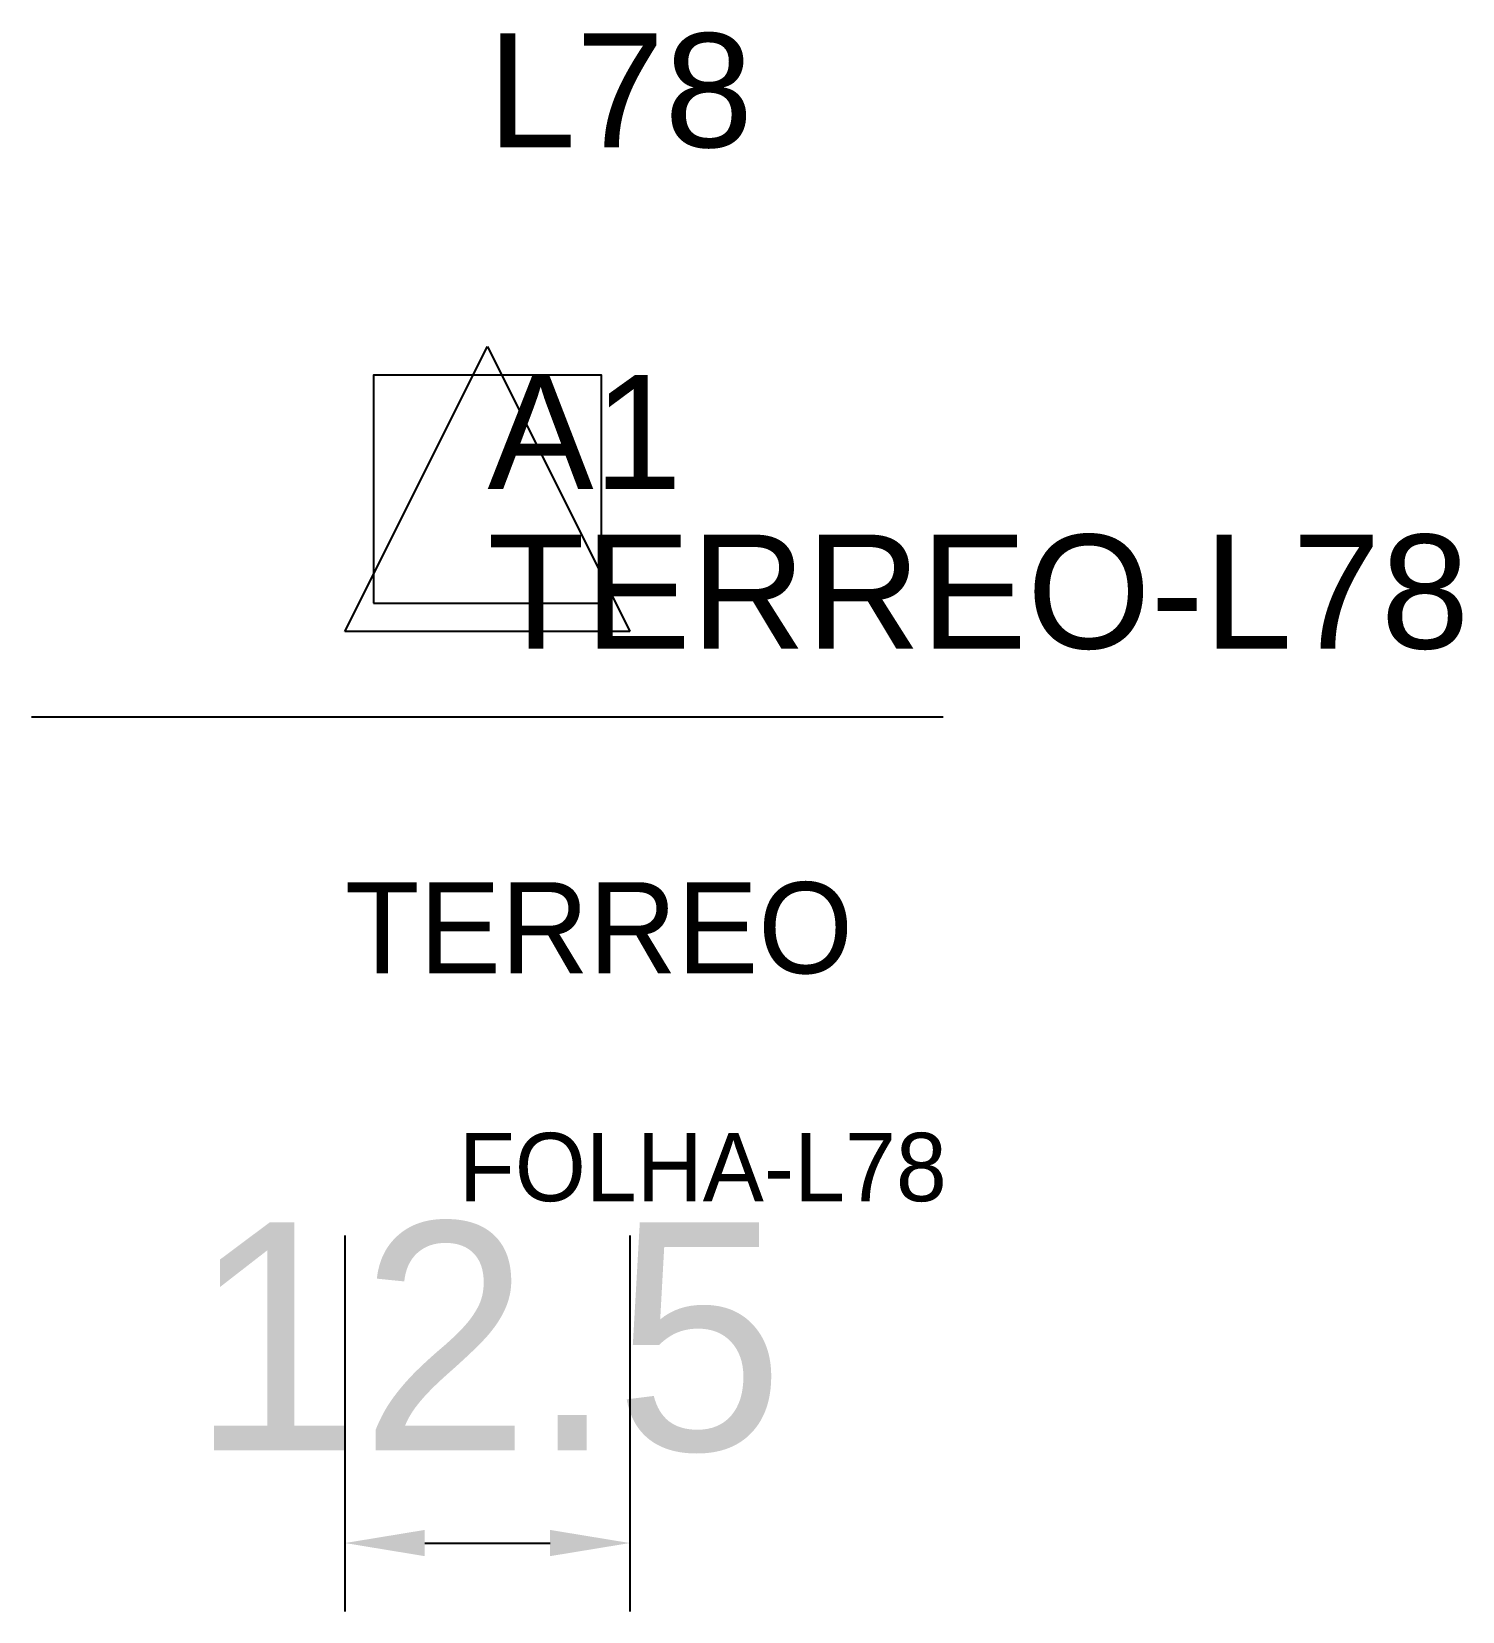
# Model space of a CAD drawing. Header units: metres. Extents: x 208.4 to 271.2, y 146 to 215.3.
import ezdxf

# ---------------------------------------------------------------- set-up
doc = ezdxf.new("R2010")
doc.units = ezdxf.units.M
for name, color, linetype in [('3', 3, 'CONTINUOUS'), ('AUX00', 7, 'CONTINUOUS'), ('COTA', 241, 'CONTINUOUS'), ('FOLHA', 255, 'CONTINUOUS'), ('Hachura', 251, 'CONTINUOUS'), ('NOMENCLATURA', 7, 'CONTINUOUS'), ('Nível', 160, 'CONTINUOUS'), ('Painéis', 200, 'CONTINUOUS'), ('Pilares', 5, 'CONTINUOUS'), ('SARR_2.2x7', 40, 'CONTINUOUS')]:
    doc.layers.add(name, color=color, linetype=linetype)
doc.styles.add('ARIAL', font='Arial.ttf')
doc.styles.add('STR_STANDARD', font='arial.ttf')
doc.dimstyles.new('EZ DXF', dxfattribs={"dimtxt": 10, "dimasz": 3.5, "dimexe": 3, "dimexo": 1.5, "dimgap": 1, "dimtad": 1, "dimdec": 1, "dimdsep": 46, "dimcen": 2.5, "dimazin": 3, "dimtfac": 1, "dimtmove": 0, "dimatfit": 3})

msp = doc.modelspace()

# ---------------------------------------------------------------- hatches: boundary and pattern name
at = {"layer": 'Hachura'}
h = msp.add_hatch(dxfattribs=at)
h.set_pattern_fill('ANSI31', scale=50)
h.paths.add_polyline_path([(222.2, 189), (228.45, 201.5), (234.7, 189)])
h = msp.add_hatch(dxfattribs=at)
h.set_pattern_fill('ANSI31', scale=50)
h.paths.add_polyline_path([(222.2, 189), (228.45, 201.5), (234.7, 189)])

# ---------------------------------------------------------------- linework, layer by layer
at = {"layer": 'Painéis', "color": 200}
for p, q in [((222.2, 189), (228.45, 201.5)), ((222.2, 189), (228.45, 201.5)), ((228.45, 201.5), (234.7, 189)), ((228.45, 201.5), (234.7, 189)), ((234.7, 189), (222.2, 189)), ((234.7, 189), (222.2, 189))]:
    msp.add_line(p, q, dxfattribs=at)
at = {"layer": 'Pilares'}
msp.add_lwpolyline([(223.45, 190.25), (233.45, 190.25), (233.45, 200.25), (223.45, 200.25)], close=True, dxfattribs=at)
msp.add_lwpolyline([(223.45, 190.25), (233.45, 190.25), (233.45, 200.25), (223.45, 200.25)], close=True, dxfattribs=at)
at = {"layer": 'SARR_2.2x7'}
msp.add_line((208.45, 185.25), (248.45, 185.25), dxfattribs=at)
msp.add_line((208.45, 185.25), (248.45, 185.25), dxfattribs=at)

# ---------------------------------------------------------------- texts
at = {"layer": '3', "style": 'STR_STANDARD'}
msp.add_text('A1', height=5, dxfattribs=at).set_placement((228.45, 195.25))
msp.add_text('A1', height=5, dxfattribs=at).set_placement((228.45, 195.25))
at = {"layer": 'AUX00', "style": 'STR_STANDARD'}
msp.add_text('TERREO-L78', height=5, dxfattribs=at).set_placement((228.45, 188.25))
msp.add_text('TERREO-L78', height=5, dxfattribs=at).set_placement((228.45, 188.25))
at = {"layer": 'FOLHA'}
msp.add_text('FOLHA-L78', height=3, dxfattribs=at).set_placement((227.2, 164))
msp.add_text('FOLHA-L78', height=3, dxfattribs=at).set_placement((227.2, 164))
at = {"layer": 'NOMENCLATURA', "insert": (228.45, 215.25), "char_height": 5, "attachment_point": 1, "style": 'ARIAL'}
msp.add_mtext('L78', dxfattribs=at)
msp.add_mtext('L78', dxfattribs=at)
at = {"layer": 'Nível'}
msp.add_text('TERREO', height=4, dxfattribs=at).set_placement((222.2, 174))
msp.add_text('TERREO', height=4, dxfattribs=at).set_placement((222.2, 174))

# ---------------------------------------------------------------- dimensions: what is measured, and where the dimension line sits
at = {"layer": 'COTA'}
msp.add_linear_dim(base=(222.2, 149), p1=(222.2, 164), p2=(234.7, 164), dimstyle='EZ DXF', dxfattribs=at).render()
msp.add_linear_dim(base=(222.2, 149), p1=(222.2, 164), p2=(234.7, 164), dimstyle='EZ DXF', dxfattribs=at).render()

doc.saveas('drawing.dxf')
